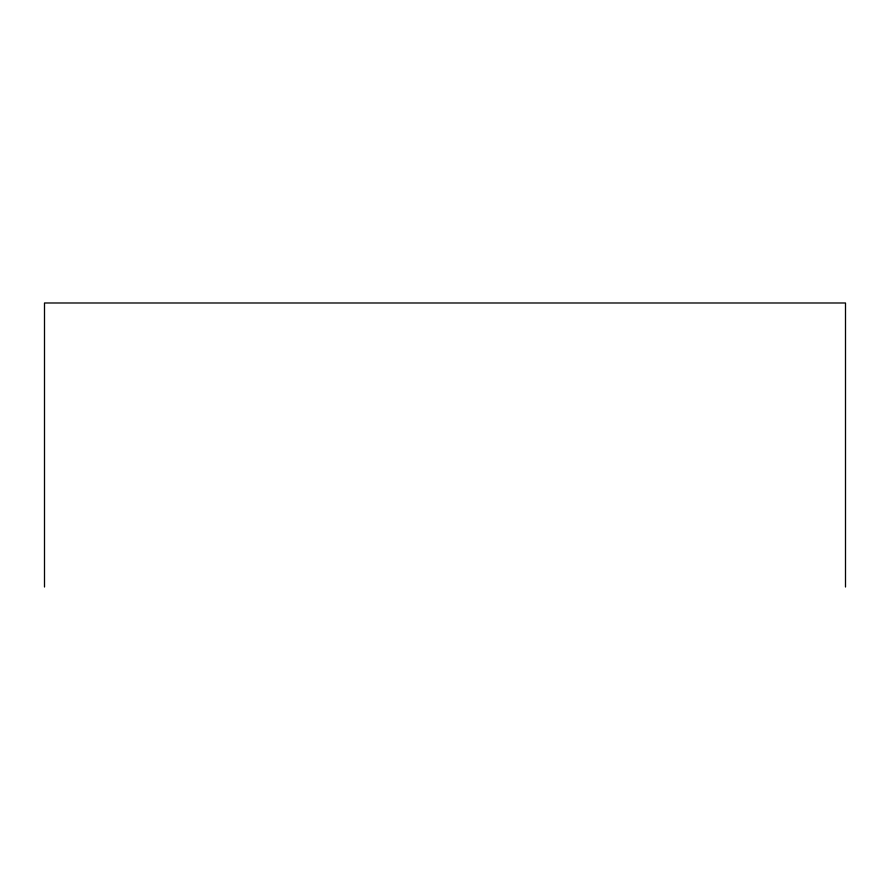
<?xml version="1.0" encoding="UTF-8"?>
<svg xmlns="http://www.w3.org/2000/svg" width="890" height="890" viewBox="0 0 890 890"><rect width="100%" height="100%" fill="white"/><g stroke="black" fill="none" stroke-linecap="round" stroke-linejoin="round"><path stroke-width="1.33" d="M845.5 587.011L845.5 302.989L44.5 302.989L44.5 587.011"/></g></svg>
